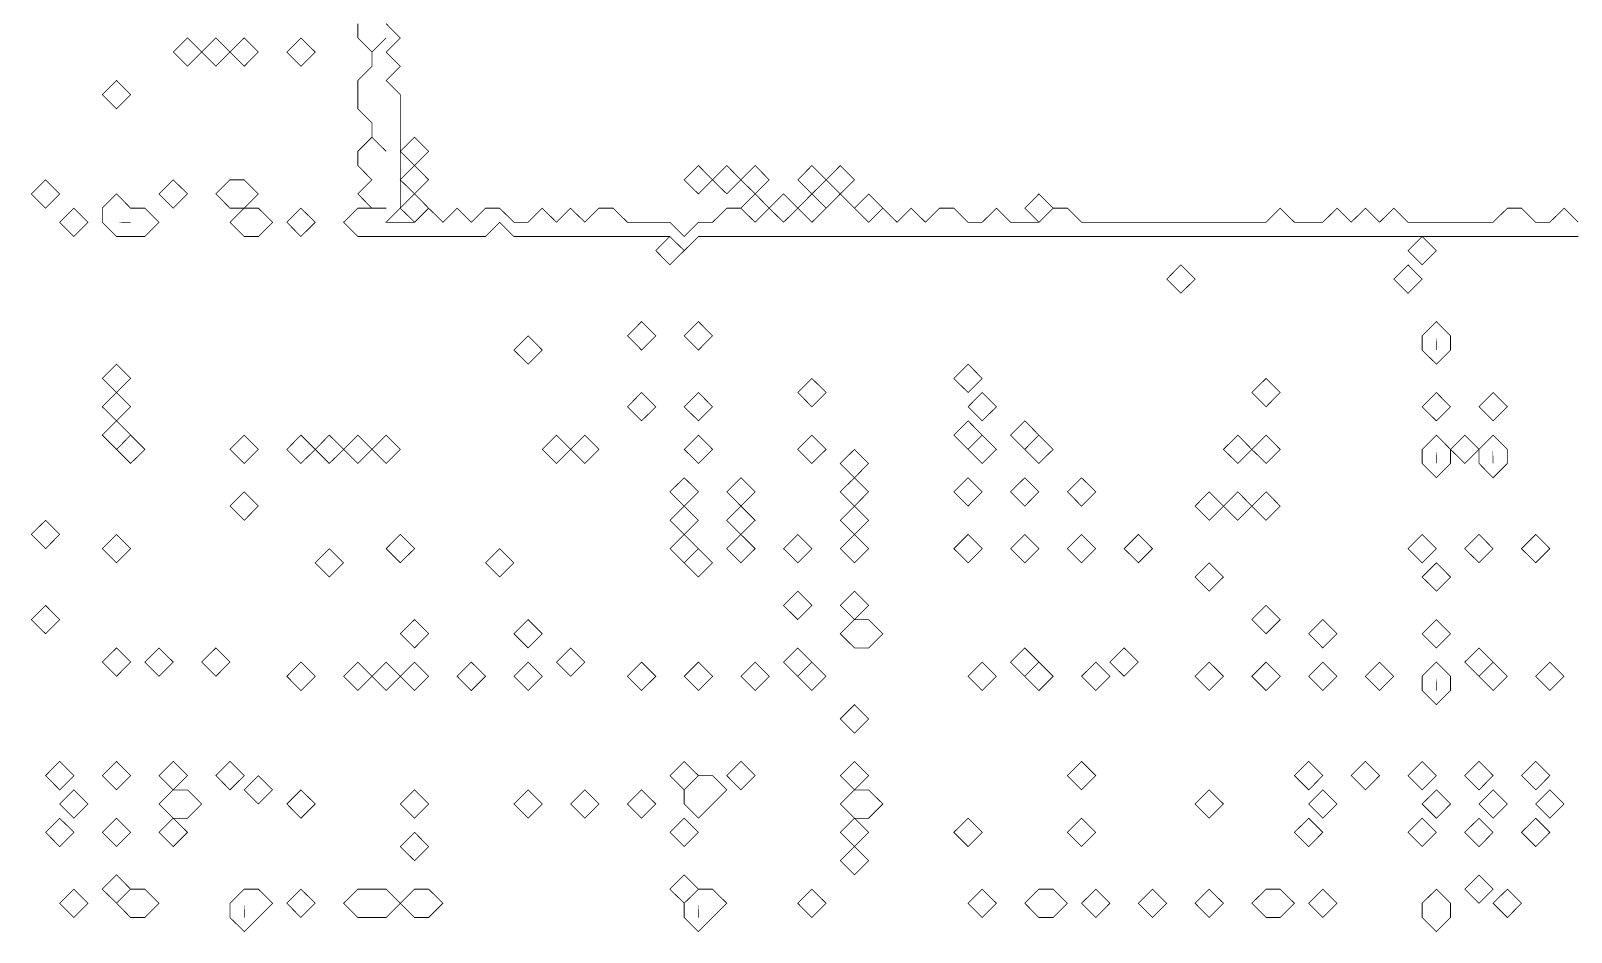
# Model space of a CAD drawing. Header units: metres. Extents: x 0 to 4936, y -4936 to 0.
# Drawn here: x 3254 to 4303, y -1932 to -1318 of the extents above; entities that cross this region are included whole.
import ezdxf

# ---------------------------------------------------------------- set-up
doc = ezdxf.new("R2010")
doc.units = ezdxf.units.M
doc.layers.add('conductor', color=1, linetype='Continuous')
doc.layers.add('substrate', color=5, linetype='Continuous')

msp = doc.modelspace()

# ---------------------------------------------------------------- linework, layer by layer
at = {"layer": 'conductor', "const_width": 0.5}
msp.add_lwpolyline([(4307.6, -1458.4), (4297.9, -1458.4), (4288.2, -1458.4), (4278.6, -1458.4), (4268.9, -1458.4), (4259.3, -1458.4), (4249.6, -1458.4), (4240, -1458.4), (4230.3, -1458.4), (4220.6, -1458.4), (4211, -1458.4), (4201.3, -1458.4), (4191.7, -1458.4), (4182, -1458.4), (4172.3, -1458.4), (4162.7, -1458.4), (4153, -1458.4), (4143.4, -1458.4), (4133.7, -1458.4), (4124.1, -1458.4), (4114.4, -1458.4), (4104.7, -1458.4), (4095.1, -1458.4), (4085.4, -1458.4), (4075.8, -1458.4), (4066.1, -1458.4), (4056.4, -1458.4), (4046.8, -1458.4), (4037.1, -1458.4), (4027.5, -1458.4), (4017.8, -1458.4), (4008.2, -1458.4), (3998.5, -1458.4), (3988.8, -1458.4), (3979.2, -1458.4), (3969.5, -1458.4), (3959.9, -1458.4), (3950.2, -1458.4), (3940.5, -1458.4), (3930.9, -1458.4), (3921.2, -1458.4), (3911.6, -1458.4), (3901.9, -1458.4), (3892.3, -1458.4), (3882.6, -1458.4), (3872.9, -1458.4), (3863.3, -1458.4), (3853.6, -1458.4), (3844, -1458.4), (3834.3, -1458.4), (3824.6, -1458.4), (3815, -1458.4), (3805.3, -1458.4), (3795.7, -1458.4), (3786, -1458.4), (3776.4, -1458.4), (3766.7, -1458.4), (3757, -1458.4), (3747.4, -1458.4), (3737.7, -1458.4), (3728.1, -1458.4), (3718.4, -1458.4), (3708.8, -1458.4), (3699.1, -1468), (3689.4, -1458.4), (3679.8, -1458.4), (3670.1, -1458.4), (3660.5, -1458.4), (3650.8, -1458.4), (3641.1, -1458.4), (3631.5, -1458.4), (3621.8, -1458.4), (3612.2, -1458.4), (3602.5, -1458.4), (3592.9, -1458.4), (3583.2, -1458.4), (3573.5, -1448.7), (3563.9, -1458.4), (3554.2, -1458.4), (3544.6, -1458.4), (3534.9, -1458.4), (3525.2, -1458.4), (3515.6, -1458.4), (3505.9, -1458.4), (3496.3, -1458.4), (3486.6, -1458.4), (3477, -1458.4), (3467.3, -1448.7), (3477, -1439.1), (3486.6, -1439.1), (3496.3, -1439.1), (3486.6, -1439.1), (3477, -1429.4), (3486.6, -1419.8), (3477, -1410.1), (3477, -1400.4), (3486.6, -1390.8), (3496.3, -1400.4), (3486.6, -1390.8), (3486.6, -1381.1), (3477, -1371.5), (3477, -1361.8), (3477, -1352.1), (3486.6, -1342.5), (3486.6, -1332.8), (3496.3, -1323.2), (3486.6, -1332.8), (3477, -1323.2), (3477, -1313.5)], dxfattribs=at)
for points in [[(3351.4, -1332.8), (3361.1, -1323.2), (3370.7, -1332.8), (3361.1, -1342.5)], [(3370.7, -1332.8), (3380.4, -1323.2), (3390, -1332.8), (3380.4, -1342.5)], [(3390, -1332.8), (3399.7, -1323.2), (3409.3, -1332.8), (3399.7, -1342.5)], [(3428.7, -1332.8), (3438.3, -1323.2), (3448, -1332.8), (3438.3, -1342.5)], [(3303.1, -1361.8), (3312.8, -1352.1), (3322.4, -1361.8), (3312.8, -1371.5)], [(3254.8, -1429.4), (3264.5, -1419.8), (3274.1, -1429.4), (3264.5, -1439.1)], [(3341.7, -1429.4), (3351.4, -1419.8), (3361.1, -1429.4), (3351.4, -1439.1)], [(3380.4, -1429.4), (3390, -1419.8), (3399.7, -1419.8), (3409.3, -1429.4), (3399.7, -1439.1), (3390, -1439.1)], [(3303.1, -1439.1), (3312.8, -1429.4), (3322.4, -1439.1), (3332.1, -1439.1), (3341.7, -1448.7), (3332.1, -1458.4), (3322.4, -1458.4), (3312.8, -1458.4), (3303.1, -1448.7)], [(3274.1, -1448.7), (3283.8, -1439.1), (3293.4, -1448.7), (3283.8, -1458.4)], [(3390, -1448.7), (3399.7, -1439.1), (3409.3, -1439.1), (3419, -1448.7), (3409.3, -1458.4), (3399.7, -1458.4)], [(3428.7, -1448.7), (3438.3, -1439.1), (3448, -1448.7), (3438.3, -1458.4)], [(3786, -1439.1)], [(3805.3, -1439.1)], [(3824.6, -1439.1)], [(3940.5, -1439.1)], [(3679.8, -1468), (3689.4, -1458.4), (3699.1, -1468), (3689.4, -1477.7)], [(4191.7, -1468), (4201.3, -1458.4), (4211, -1468), (4201.3, -1477.7)], [(4027.5, -1487.4), (4037.1, -1477.7), (4046.8, -1487.4), (4037.1, -1497)], [(4182, -1487.4), (4191.7, -1477.7), (4201.3, -1487.4), (4191.7, -1497)], [(3660.5, -1526), (3670.1, -1516.3), (3679.8, -1526), (3670.1, -1535.7)], [(3699.1, -1526), (3708.8, -1516.3), (3718.4, -1526), (3708.8, -1535.7)], [(4201.3, -1526), (4211, -1516.3), (4220.6, -1526), (4220.6, -1535.7), (4211, -1545.3), (4201.3, -1535.7)], [(3583.2, -1535.7), (3592.9, -1526), (3602.5, -1535.7), (3592.9, -1545.3)], [(3303.1, -1555), (3312.8, -1545.3), (3322.4, -1555), (3312.8, -1564.6)], [(3882.6, -1555), (3892.3, -1545.3), (3901.9, -1555), (3892.3, -1564.6)], [(3776.4, -1564.6), (3786, -1555), (3795.7, -1564.6), (3786, -1574.3)], [(4085.4, -1564.6), (4095.1, -1555), (4104.7, -1564.6), (4095.1, -1574.3)], [(3303.1, -1574.3), (3312.8, -1564.6), (3322.4, -1574.3), (3312.8, -1583.9)], [(3660.5, -1574.3), (3670.1, -1564.6), (3679.8, -1574.3), (3670.1, -1583.9)], [(3699.1, -1574.3), (3708.8, -1564.6), (3718.4, -1574.3), (3708.8, -1583.9)], [(3892.3, -1574.3), (3901.9, -1564.6), (3911.6, -1574.3), (3901.9, -1583.9)], [(4201.3, -1574.3), (4211, -1564.6), (4220.6, -1574.3), (4211, -1583.9)], [(4240, -1574.3), (4249.6, -1564.6), (4259.3, -1574.3), (4249.6, -1583.9)], [(3303.1, -1593.6), (3312.8, -1583.9), (3322.4, -1593.6), (3312.8, -1603.3)], [(3312.8, -1603.3), (3322.4, -1593.6), (3332.1, -1603.3), (3322.4, -1612.9)], [(3390, -1603.3), (3399.7, -1593.6), (3409.3, -1603.3), (3399.7, -1612.9)], [(3428.7, -1603.3), (3438.3, -1593.6), (3448, -1603.3), (3438.3, -1612.9)], [(3448, -1603.3), (3457.6, -1593.6), (3467.3, -1603.3), (3457.6, -1612.9)], [(3467.3, -1603.3), (3477, -1593.6), (3486.6, -1603.3), (3477, -1612.9)], [(3486.6, -1603.3), (3496.3, -1593.6), (3505.9, -1603.3), (3496.3, -1612.9)], [(3602.5, -1603.3), (3612.2, -1593.6), (3621.8, -1603.3), (3612.2, -1612.9)], [(3621.8, -1603.3), (3631.5, -1593.6), (3641.1, -1603.3), (3631.5, -1612.9)], [(3699.1, -1603.3), (3708.8, -1593.6), (3718.4, -1603.3), (3708.8, -1612.9)], [(3776.4, -1603.3), (3786, -1593.6), (3795.7, -1603.3), (3786, -1612.9)], [(3882.6, -1593.6), (3892.3, -1583.9), (3901.9, -1593.6), (3892.3, -1603.3)], [(3892.3, -1603.3), (3901.9, -1593.6), (3911.6, -1603.3), (3901.9, -1612.9)], [(3921.2, -1593.6), (3930.9, -1583.9), (3940.5, -1593.6), (3930.9, -1603.3)], [(3930.9, -1603.3), (3940.5, -1593.6), (3950.2, -1603.3), (3940.5, -1612.9)], [(4066.1, -1603.3), (4075.8, -1593.6), (4085.4, -1603.3), (4075.8, -1612.9)], [(4085.4, -1603.3), (4095.1, -1593.6), (4104.7, -1603.3), (4095.1, -1612.9)], [(4201.3, -1603.3), (4211, -1593.6), (4220.6, -1603.3), (4220.6, -1612.9), (4211, -1622.6), (4201.3, -1612.9)], [(4220.6, -1603.3), (4230.3, -1593.6), (4240, -1603.3), (4230.3, -1612.9)], [(4240, -1603.3), (4249.6, -1593.6), (4259.3, -1603.3), (4259.3, -1612.9), (4249.6, -1622.6), (4240, -1612.9)], [(3805.3, -1612.9), (3815, -1603.3), (3824.6, -1612.9), (3815, -1622.6)], [(3689.4, -1632.2), (3699.1, -1622.6), (3708.8, -1632.2), (3699.1, -1641.9)], [(3728.1, -1632.2), (3737.7, -1622.6), (3747.4, -1632.2), (3737.7, -1641.9)], [(3805.3, -1632.2), (3815, -1622.6), (3824.6, -1632.2), (3815, -1641.9)], [(3882.6, -1632.2), (3892.3, -1622.6), (3901.9, -1632.2), (3892.3, -1641.9)], [(3921.2, -1632.2), (3930.9, -1622.6), (3940.5, -1632.2), (3930.9, -1641.9)], [(3959.9, -1632.2), (3969.5, -1622.6), (3979.2, -1632.2), (3969.5, -1641.9)], [(3390, -1641.9), (3399.7, -1632.2), (3409.3, -1641.9), (3399.7, -1651.6)], [(4046.8, -1641.9), (4056.4, -1632.2), (4066.1, -1641.9), (4056.4, -1651.6)], [(4066.1, -1641.9), (4075.8, -1632.2), (4085.4, -1641.9), (4075.8, -1651.6)], [(4085.4, -1641.9), (4095.1, -1632.2), (4104.7, -1641.9), (4095.1, -1651.6)], [(3689.4, -1651.6), (3699.1, -1641.9), (3708.8, -1651.6), (3699.1, -1661.2)], [(3728.1, -1651.6), (3737.7, -1641.9), (3747.4, -1651.6), (3737.7, -1661.2)], [(3805.3, -1651.6), (3815, -1641.9), (3824.6, -1651.6), (3815, -1661.2)], [(3254.8, -1661.2), (3264.5, -1651.6), (3274.1, -1661.2), (3264.5, -1670.9)], [(3303.1, -1670.9), (3312.8, -1661.2), (3322.4, -1670.9), (3312.8, -1680.5)], [(3496.3, -1670.9), (3505.9, -1661.2), (3515.6, -1670.9), (3505.9, -1680.5)], [(3689.4, -1670.9), (3699.1, -1661.2), (3708.8, -1670.9), (3699.1, -1680.5)], [(3728.1, -1670.9), (3737.7, -1661.2), (3747.4, -1670.9), (3737.7, -1680.5)], [(3766.7, -1670.9), (3776.4, -1661.2), (3786, -1670.9), (3776.4, -1680.5)], [(3805.3, -1670.9), (3815, -1661.2), (3824.6, -1670.9), (3815, -1680.5)], [(3882.6, -1670.9), (3892.3, -1661.2), (3901.9, -1670.9), (3892.3, -1680.5)], [(3921.2, -1670.9), (3930.9, -1661.2), (3940.5, -1670.9), (3930.9, -1680.5)], [(3959.9, -1670.9), (3969.5, -1661.2), (3979.2, -1670.9), (3969.5, -1680.5)], [(3998.5, -1670.9), (4008.2, -1661.2), (4017.8, -1670.9), (4008.2, -1680.5)], [(4191.7, -1670.9), (4201.3, -1661.2), (4211, -1670.9), (4201.3, -1680.5)], [(4230.3, -1670.9), (4240, -1661.2), (4249.6, -1670.9), (4240, -1680.5)], [(4268.9, -1670.9), (4278.6, -1661.2), (4288.2, -1670.9), (4278.6, -1680.5)], [(3448, -1680.5), (3457.6, -1670.9), (3467.3, -1680.5), (3457.6, -1690.2)], [(3563.9, -1680.5), (3573.5, -1670.9), (3583.2, -1680.5), (3573.5, -1690.2)], [(3699.1, -1680.5), (3708.8, -1670.9), (3718.4, -1680.5), (3708.8, -1690.2)], [(4046.8, -1690.2), (4056.4, -1680.5), (4066.1, -1690.2), (4056.4, -1699.8)], [(4201.3, -1690.2), (4211, -1680.5), (4220.6, -1690.2), (4211, -1699.8)], [(3766.7, -1709.5), (3776.4, -1699.8), (3786, -1709.5), (3776.4, -1719.2)], [(3805.3, -1709.5), (3815, -1699.8), (3824.6, -1709.5), (3815, -1719.2)], [(3254.8, -1719.2), (3264.5, -1709.5), (3274.1, -1719.2), (3264.5, -1728.8)], [(3505.9, -1728.8), (3515.6, -1719.2), (3525.2, -1728.8), (3515.6, -1738.5)], [(3583.2, -1728.8), (3592.9, -1719.2), (3602.5, -1728.8), (3592.9, -1738.5)], [(3805.3, -1728.8), (3815, -1719.2), (3824.6, -1719.2), (3834.3, -1728.8), (3824.6, -1738.5), (3815, -1738.5)], [(4085.4, -1719.2), (4095.1, -1709.5), (4104.7, -1719.2), (4095.1, -1728.8)], [(4124.1, -1728.8), (4133.7, -1719.2), (4143.4, -1728.8), (4133.7, -1738.5)], [(4201.3, -1728.8), (4211, -1719.2), (4220.6, -1728.8), (4211, -1738.5)], [(3303.1, -1748.1), (3312.8, -1738.5), (3322.4, -1748.1), (3312.8, -1757.8)], [(3332.1, -1748.1), (3341.7, -1738.5), (3351.4, -1748.1), (3341.7, -1757.8)], [(3370.7, -1748.1), (3380.4, -1738.5), (3390, -1748.1), (3380.4, -1757.8)], [(3612.2, -1748.1), (3621.8, -1738.5), (3631.5, -1748.1), (3621.8, -1757.8)], [(3766.7, -1748.1), (3776.4, -1738.5), (3786, -1748.1), (3776.4, -1757.8)], [(3921.2, -1748.1), (3930.9, -1738.5), (3940.5, -1748.1), (3930.9, -1757.8)], [(3988.8, -1748.1), (3998.5, -1738.5), (4008.2, -1748.1), (3998.5, -1757.8)], [(4230.3, -1748.1), (4240, -1738.5), (4249.6, -1748.1), (4240, -1757.8)], [(3428.7, -1757.8), (3438.3, -1748.1), (3448, -1757.8), (3438.3, -1767.5)], [(3467.3, -1757.8), (3477, -1748.1), (3486.6, -1757.8), (3477, -1767.5)], [(3486.6, -1757.8), (3496.3, -1748.1), (3505.9, -1757.8), (3496.3, -1767.5)], [(3505.9, -1757.8), (3515.6, -1748.1), (3525.2, -1757.8), (3515.6, -1767.5)], [(3544.6, -1757.8), (3554.2, -1748.1), (3563.9, -1757.8), (3554.2, -1767.5)], [(3583.2, -1757.8), (3592.9, -1748.1), (3602.5, -1757.8), (3592.9, -1767.5)], [(3660.5, -1757.8), (3670.1, -1748.1), (3679.8, -1757.8), (3670.1, -1767.5)], [(3699.1, -1757.8), (3708.8, -1748.1), (3718.4, -1757.8), (3708.8, -1767.5)], [(3737.7, -1757.8), (3747.4, -1748.1), (3757, -1757.8), (3747.4, -1767.5)], [(3776.4, -1757.8), (3786, -1748.1), (3795.7, -1757.8), (3786, -1767.5)], [(3892.3, -1757.8), (3901.9, -1748.1), (3911.6, -1757.8), (3901.9, -1767.5)], [(3930.9, -1757.8), (3940.5, -1748.1), (3950.2, -1757.8), (3940.5, -1767.5)], [(3969.5, -1757.8), (3979.2, -1748.1), (3988.8, -1757.8), (3979.2, -1767.5)], [(4046.8, -1757.8), (4056.4, -1748.1), (4066.1, -1757.8), (4056.4, -1767.5)], [(4085.4, -1757.8), (4095.1, -1748.1), (4104.7, -1757.8), (4095.1, -1767.5)], [(4124.1, -1757.8), (4133.7, -1748.1), (4143.4, -1757.8), (4133.7, -1767.5)], [(4162.7, -1757.8), (4172.3, -1748.1), (4182, -1757.8), (4172.3, -1767.5)], [(4201.3, -1757.8), (4211, -1748.1), (4220.6, -1757.8), (4220.6, -1767.5), (4211, -1777.1), (4201.3, -1767.5)], [(4240, -1757.8), (4249.6, -1748.1), (4259.3, -1757.8), (4249.6, -1767.5)], [(4278.6, -1757.8), (4288.2, -1748.1), (4297.9, -1757.8), (4288.2, -1767.5)], [(3805.3, -1786.8), (3815, -1777.1), (3824.6, -1786.8), (3815, -1796.4)], [(3264.5, -1825.4), (3274.1, -1815.7), (3283.8, -1825.4), (3274.1, -1835.1)], [(3303.1, -1825.4), (3312.8, -1815.7), (3322.4, -1825.4), (3312.8, -1835.1)], [(3341.7, -1825.4), (3351.4, -1815.7), (3361.1, -1825.4), (3351.4, -1835.1)], [(3380.4, -1825.4), (3390, -1815.7), (3399.7, -1825.4), (3390, -1835.1)], [(3689.4, -1825.4), (3699.1, -1815.7), (3708.8, -1825.4), (3699.1, -1835.1)], [(3728.1, -1825.4), (3737.7, -1815.7), (3747.4, -1825.4), (3737.7, -1835.1)], [(3805.3, -1825.4), (3815, -1815.7), (3824.6, -1825.4), (3815, -1835.1)], [(3959.9, -1825.4), (3969.5, -1815.7), (3979.2, -1825.4), (3969.5, -1835.1)], [(4114.4, -1825.4), (4124.1, -1815.7), (4133.7, -1825.4), (4124.1, -1835.1)], [(4153, -1825.4), (4162.7, -1815.7), (4172.3, -1825.4), (4162.7, -1835.1)], [(4191.7, -1825.4), (4201.3, -1815.7), (4211, -1825.4), (4201.3, -1835.1)], [(4230.3, -1825.4), (4240, -1815.7), (4249.6, -1825.4), (4240, -1835.1)], [(4268.9, -1825.4), (4278.6, -1815.7), (4288.2, -1825.4), (4278.6, -1835.1)], [(3399.7, -1835.1), (3409.3, -1825.4), (3419, -1835.1), (3409.3, -1844.7)], [(3699.1, -1835.1), (3708.8, -1825.4), (3718.4, -1825.4), (3728.1, -1835.1), (3718.4, -1844.7), (3708.8, -1854.4), (3699.1, -1844.7)], [(3274.1, -1844.7), (3283.8, -1835.1), (3293.4, -1844.7), (3283.8, -1854.4)], [(3341.7, -1844.7), (3351.4, -1835.1), (3361.1, -1835.1), (3370.7, -1844.7), (3361.1, -1854.4), (3351.4, -1854.4)], [(3428.7, -1844.7), (3438.3, -1835.1), (3448, -1844.7), (3438.3, -1854.4)], [(3505.9, -1844.7), (3515.6, -1835.1), (3525.2, -1844.7), (3515.6, -1854.4)], [(3583.2, -1844.7), (3592.9, -1835.1), (3602.5, -1844.7), (3592.9, -1854.4)], [(3621.8, -1844.7), (3631.5, -1835.1), (3641.1, -1844.7), (3631.5, -1854.4)], [(3660.5, -1844.7), (3670.1, -1835.1), (3679.8, -1844.7), (3670.1, -1854.4)], [(3805.3, -1844.7), (3815, -1835.1), (3824.6, -1835.1), (3834.3, -1844.7), (3824.6, -1854.4), (3815, -1854.4)], [(4046.8, -1844.7), (4056.4, -1835.1), (4066.1, -1844.7), (4056.4, -1854.4)], [(4124.1, -1844.7), (4133.7, -1835.1), (4143.4, -1844.7), (4133.7, -1854.4)], [(4201.3, -1844.7), (4211, -1835.1), (4220.6, -1844.7), (4211, -1854.4)], [(4240, -1844.7), (4249.6, -1835.1), (4259.3, -1844.7), (4249.6, -1854.4)], [(4278.6, -1844.7), (4288.2, -1835.1), (4297.9, -1844.7), (4288.2, -1854.4)], [(3264.5, -1864), (3274.1, -1854.4), (3283.8, -1864), (3274.1, -1873.7)], [(3303.1, -1864), (3312.8, -1854.4), (3322.4, -1864), (3312.8, -1873.7)], [(3341.7, -1864), (3351.4, -1854.4), (3361.1, -1864), (3351.4, -1873.7)], [(3689.4, -1864), (3699.1, -1854.4), (3708.8, -1864), (3699.1, -1873.7)], [(3805.3, -1864), (3815, -1854.4), (3824.6, -1864), (3815, -1873.7)], [(3882.6, -1864), (3892.3, -1854.4), (3901.9, -1864), (3892.3, -1873.7)], [(3959.9, -1864), (3969.5, -1854.4), (3979.2, -1864), (3969.5, -1873.7)], [(4114.4, -1864), (4124.1, -1854.4), (4133.7, -1864), (4124.1, -1873.7)], [(4191.7, -1864), (4201.3, -1854.4), (4211, -1864), (4201.3, -1873.7)], [(4230.3, -1864), (4240, -1854.4), (4249.6, -1864), (4240, -1873.7)], [(4268.9, -1864), (4278.6, -1854.4), (4288.2, -1864), (4278.6, -1873.7)], [(3505.9, -1873.7), (3515.6, -1864), (3525.2, -1873.7), (3515.6, -1883.3)], [(3805.3, -1883.3), (3815, -1873.7), (3824.6, -1883.3), (3815, -1893)], [(3303.1, -1902.7), (3312.8, -1893), (3322.4, -1902.7), (3312.8, -1912.3)], [(3689.4, -1902.7), (3699.1, -1893), (3708.8, -1902.7), (3699.1, -1912.3)], [(4230.3, -1902.7), (4240, -1893), (4249.6, -1902.7), (4240, -1912.3)], [(3274.1, -1912.3), (3283.8, -1902.7), (3293.4, -1912.3), (3283.8, -1922)], [(3312.8, -1912.3), (3322.4, -1902.7), (3332.1, -1902.7), (3341.7, -1912.3), (3332.1, -1922), (3322.4, -1922)], [(3390, -1912.3), (3399.7, -1902.7), (3409.3, -1902.7), (3419, -1912.3), (3409.3, -1922), (3399.7, -1931.6), (3390, -1922)], [(3428.7, -1912.3), (3438.3, -1902.7), (3448, -1912.3), (3438.3, -1922)], [(3467.3, -1912.3), (3477, -1902.7), (3486.6, -1902.7), (3496.3, -1902.7), (3505.9, -1912.3), (3496.3, -1922), (3486.6, -1922), (3477, -1922)], [(3505.9, -1912.3), (3515.6, -1902.7), (3525.2, -1902.7), (3534.9, -1912.3), (3525.2, -1922), (3515.6, -1922)], [(3699.1, -1912.3), (3708.8, -1902.7), (3718.4, -1902.7), (3728.1, -1912.3), (3718.4, -1922), (3708.8, -1931.6), (3699.1, -1922)], [(3776.4, -1912.3), (3786, -1902.7), (3795.7, -1912.3), (3786, -1922)], [(3892.3, -1912.3), (3901.9, -1902.7), (3911.6, -1912.3), (3901.9, -1922)], [(3930.9, -1912.3), (3940.5, -1902.7), (3950.2, -1902.7), (3959.9, -1912.3), (3950.2, -1922), (3940.5, -1922)], [(3969.5, -1912.3), (3979.2, -1902.7), (3988.8, -1912.3), (3979.2, -1922)], [(4008.2, -1912.3), (4017.8, -1902.7), (4027.5, -1912.3), (4017.8, -1922)], [(4046.8, -1912.3), (4056.4, -1902.7), (4066.1, -1912.3), (4056.4, -1922)], [(4085.4, -1912.3), (4095.1, -1902.7), (4104.7, -1902.7), (4114.4, -1912.3), (4104.7, -1922), (4095.1, -1922)], [(4124.1, -1912.3), (4133.7, -1902.7), (4143.4, -1912.3), (4133.7, -1922)], [(4201.3, -1912.3), (4211, -1902.7), (4220.6, -1912.3), (4220.6, -1922), (4211, -1931.6), (4201.3, -1922)], [(4249.6, -1912.3), (4259.3, -1902.7), (4268.9, -1912.3), (4259.3, -1922)]]:
    msp.add_lwpolyline(points, close=True, dxfattribs=at)
at = {"layer": 'substrate', "const_width": 0.5}
msp.add_lwpolyline([(3496.3, -1313.5), (3505.9, -1323.2), (3496.3, -1332.8), (3505.9, -1342.5), (3496.3, -1352.1), (3505.9, -1361.8), (3505.9, -1371.5), (3505.9, -1381.1), (3505.9, -1390.8), (3505.9, -1400.4), (3505.9, -1410.1), (3505.9, -1419.8), (3505.9, -1429.4), (3505.9, -1439.1), (3496.3, -1448.7), (3505.9, -1448.7), (3515.6, -1448.7), (3525.2, -1439.1), (3534.9, -1448.7), (3544.6, -1439.1), (3554.2, -1448.7), (3563.9, -1439.1), (3573.5, -1439.1), (3583.2, -1448.7), (3592.9, -1448.7), (3602.5, -1439.1), (3612.2, -1448.7), (3621.8, -1439.1), (3631.5, -1448.7), (3641.1, -1439.1), (3650.8, -1439.1), (3660.5, -1448.7), (3670.1, -1448.7), (3679.8, -1448.7), (3689.4, -1448.7), (3699.1, -1458.4), (3708.8, -1448.7), (3718.4, -1448.7), (3728.1, -1439.1), (3737.7, -1439.1), (3747.4, -1448.7), (3757, -1439.1), (3766.7, -1448.7), (3776.4, -1439.1), (3786, -1448.7), (3795.7, -1439.1), (3805.3, -1429.4), (3815, -1439.1), (3824.6, -1448.7), (3834.3, -1439.1), (3844, -1448.7), (3853.6, -1439.1), (3863.3, -1448.7), (3872.9, -1439.1), (3882.6, -1439.1), (3892.3, -1448.7), (3901.9, -1448.7), (3911.6, -1439.1), (3921.2, -1448.7), (3930.9, -1448.7), (3940.5, -1448.7), (3950.2, -1439.1), (3959.9, -1439.1), (3969.5, -1448.7), (3979.2, -1448.7), (3988.8, -1448.7), (3998.5, -1448.7), (4008.2, -1448.7), (4017.8, -1448.7), (4027.5, -1448.7), (4037.1, -1448.7), (4046.8, -1448.7), (4056.4, -1448.7), (4066.1, -1448.7), (4075.8, -1448.7), (4085.4, -1448.7), (4095.1, -1448.7), (4104.7, -1439.1), (4114.4, -1448.7), (4124.1, -1448.7), (4133.7, -1448.7), (4143.4, -1439.1), (4153, -1448.7), (4162.7, -1439.1), (4172.3, -1448.7), (4182, -1439.1), (4191.7, -1448.7), (4201.3, -1448.7), (4211, -1448.7), (4220.6, -1448.7), (4230.3, -1448.7), (4240, -1448.7), (4249.6, -1448.7), (4259.3, -1439.1), (4268.9, -1439.1), (4278.6, -1448.7), (4288.2, -1448.7), (4297.9, -1439.1), (4307.6, -1448.7)], dxfattribs=at)
for points in [[(3361.1, -1332.8)], [(3380.4, -1332.8)], [(3399.7, -1332.8)], [(3438.3, -1332.8)], [(3505.9, -1400.4), (3515.6, -1390.8), (3525.2, -1400.4), (3515.6, -1410.1)], [(3505.9, -1419.8), (3515.6, -1410.1), (3525.2, -1419.8), (3515.6, -1429.4)], [(3699.1, -1419.8), (3708.8, -1410.1), (3718.4, -1419.8), (3708.8, -1429.4)], [(3718.4, -1419.8), (3728.1, -1410.1), (3737.7, -1419.8), (3728.1, -1429.4)], [(3737.7, -1419.8), (3747.4, -1410.1), (3757, -1419.8), (3747.4, -1429.4)], [(3776.4, -1419.8), (3786, -1410.1), (3795.7, -1419.8), (3786, -1429.4)], [(3795.7, -1419.8), (3805.3, -1410.1), (3815, -1419.8), (3805.3, -1429.4)], [(3351.4, -1429.4)], [(3390, -1429.4)], [(3505.9, -1439.1), (3515.6, -1429.4), (3525.2, -1439.1), (3515.6, -1448.7)], [(3737.7, -1439.1), (3747.4, -1429.4), (3757, -1439.1), (3747.4, -1448.7)], [(3757, -1439.1), (3766.7, -1429.4), (3776.4, -1439.1), (3766.7, -1448.7)], [(3776.4, -1439.1), (3786, -1429.4), (3795.7, -1439.1), (3786, -1448.7)], [(3815, -1439.1), (3824.6, -1429.4), (3834.3, -1439.1), (3824.6, -1448.7)], [(3930.9, -1439.1), (3940.5, -1429.4), (3950.2, -1439.1), (3940.5, -1448.7)], [(3283.8, -1448.7)], [(3312.8, -1448.7), (3322.4, -1448.7)], [(3399.7, -1448.7)], [(3438.3, -1448.7)], [(3477, -1448.7)], [(4201.3, -1468)], [(3670.1, -1526)], [(3708.8, -1526)], [(4211, -1526), (4211, -1535.7)], [(3786, -1564.6)], [(4095.1, -1564.6)], [(4211, -1574.3)], [(3322.4, -1603.3)], [(3399.7, -1603.3)], [(3438.3, -1603.3)], [(3457.6, -1603.3)], [(3477, -1603.3)], [(3496.3, -1603.3)], [(3612.2, -1603.3)], [(3631.5, -1603.3)], [(3708.8, -1603.3)], [(3786, -1603.3)], [(3901.9, -1603.3)], [(3940.5, -1603.3)], [(4075.8, -1603.3)], [(4095.1, -1603.3)], [(4211, -1603.3), (4211, -1612.9)], [(4230.3, -1603.3)], [(4249.6, -1603.3), (4249.6, -1612.9)], [(3399.7, -1641.9)], [(4056.4, -1641.9)], [(4075.8, -1641.9)], [(4095.1, -1641.9)], [(3737.7, -1651.6)], [(3815, -1651.6)], [(3457.6, -1680.5)], [(3573.5, -1680.5)], [(3708.8, -1680.5)], [(4095.1, -1719.2)], [(3815, -1728.8)], [(3341.7, -1748.1)], [(3380.4, -1748.1)], [(3998.5, -1748.1)], [(3438.3, -1757.8)], [(3477, -1757.8)], [(3496.3, -1757.8)], [(3515.6, -1757.8)], [(3554.2, -1757.8)], [(3592.9, -1757.8)], [(3670.1, -1757.8)], [(3708.8, -1757.8)], [(3747.4, -1757.8)], [(3786, -1757.8)], [(3901.9, -1757.8)], [(3940.5, -1757.8)], [(3979.2, -1757.8)], [(4056.4, -1757.8)], [(4095.1, -1757.8)], [(4133.7, -1757.8)], [(4172.3, -1757.8)], [(4211, -1757.8), (4211, -1767.5)], [(4249.6, -1757.8)], [(4288.2, -1757.8)], [(3708.8, -1835.1)], [(3515.6, -1873.7)], [(3815, -1883.3)], [(3283.8, -1912.3)], [(3322.4, -1912.3)], [(3399.7, -1912.3), (3399.7, -1922)], [(3438.3, -1912.3)], [(3477, -1912.3)], [(3496.3, -1912.3)], [(3515.6, -1912.3)], [(3708.8, -1912.3), (3708.8, -1922)], [(3786, -1912.3)], [(3901.9, -1912.3)], [(3940.5, -1912.3)], [(3979.2, -1912.3)], [(4017.8, -1912.3)], [(4056.4, -1912.3)], [(4095.1, -1912.3)], [(4133.7, -1912.3)], [(4211, -1912.3)]]:
    msp.add_lwpolyline(points, close=True, dxfattribs=at)

doc.saveas('drawing.dxf')
